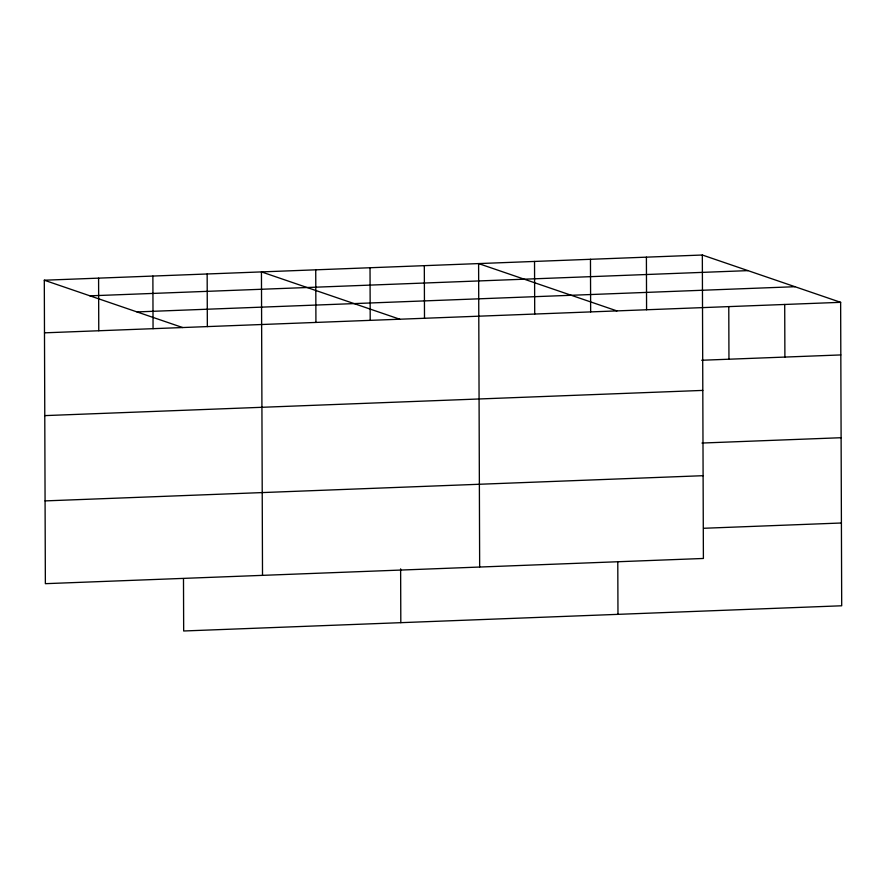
<?xml version="1.0" encoding="UTF-8"?>
<svg xmlns="http://www.w3.org/2000/svg" width="886" height="886" viewBox="0 0 886 886"><rect width="100%" height="100%" fill="white"/><g stroke="black" fill="none" stroke-linecap="round" stroke-linejoin="round"><path stroke-width="1.33" d="M702.332 255.013L703.395 558.468L45.363 583.675L44.3 280.22L702.332 255.013L840.637 302.325L841.7 605.78L183.668 630.987L183.491 578.558M89.94 295.835L747.972 270.629M136.965 311.916L794.997 286.71M44.488 332.837L840.637 302.325M701.679 360.259L840.825 354.932M44.776 415.612L702.808 390.405M701.967 443.044L841.113 437.717M45.075 500.9L703.096 475.693M703.628 528.277L841.412 522.995M616.911 310.897L478.606 263.585L479.658 567.04M399.763 319.215L261.448 271.902L262.511 575.357M44.3 280.22L182.605 327.532M784.708 304.463L784.896 357.08M728.779 306.611L728.957 359.218M646.403 257.161L646.581 309.768M617.786 561.923L617.974 614.341M590.464 259.299L590.652 311.916M534.535 261.448L534.712 314.054M424.316 265.667L424.494 318.273M400.627 568.856L400.815 622.67M370.027 267.749L370.204 320.355M315.737 269.831L315.925 322.438M207.158 273.984L207.346 326.602M152.879 276.067L153.056 328.673M98.59 278.149L98.767 330.755"/></g></svg>
